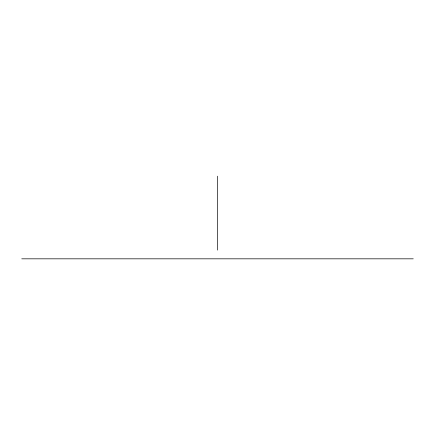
<?xml version="1.0" encoding="UTF-8"?>
<svg xmlns="http://www.w3.org/2000/svg" width="435" height="435" viewBox="0 0 435 435"><rect width="100%" height="100%" fill="white"/><g stroke="black" fill="none" stroke-linecap="round" stroke-linejoin="round"><path stroke-width="0.65" d="M21.75 258.825L413.25 258.825M217.5 176.175L217.5 250.109"/></g></svg>
